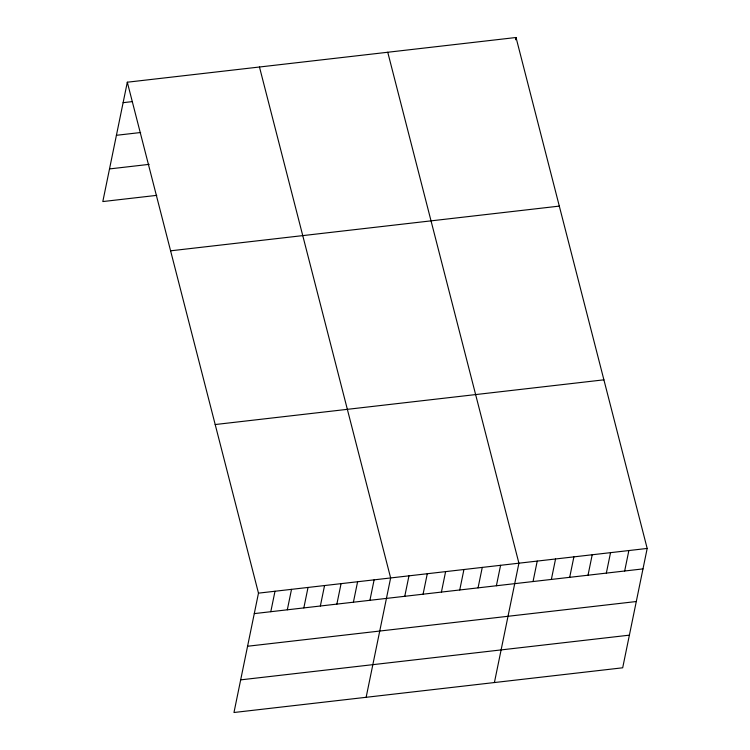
<?xml version="1.0" encoding="UTF-8"?>
<svg xmlns="http://www.w3.org/2000/svg" width="750" height="750" viewBox="0 0 750 750"><rect width="100%" height="100%" fill="white"/><g stroke="black" fill="none" stroke-linecap="round" stroke-linejoin="round"><path stroke-width="1.12" d="M127.313 82.209L258.478 593.147L233.972 712.5L622.688 667.791L647.184 548.438L516.028 37.5L127.313 82.209L102.816 201.562L156.778 195.356M270.797 611.709L274.997 591.253M287.316 609.806L291.516 589.35M303.834 607.903L308.034 587.447M320.353 606.009L324.553 585.553M336.872 604.106L341.072 583.65M353.4 602.203L357.6 581.747M369.919 600.309L374.119 579.844M366.141 697.294L390.637 577.95L259.472 67.013M515.559 39.769L516.028 37.5M404.766 596.297L408.966 575.841M423.084 594.188L427.284 573.731M441.412 592.087L445.613 571.622M459.741 589.978L463.941 569.513M478.059 587.869L482.259 567.413M496.388 585.759L500.588 565.303M494.409 682.547L518.916 563.194L387.75 52.256M533.034 581.541L537.234 561.084M551.362 579.441L555.562 558.975M569.691 577.331L573.891 556.875M588.019 575.222L592.209 554.766M606.337 573.113L610.538 552.656M624.666 571.003L628.866 550.547M123.112 102.666L131.925 101.653M116.409 135.3L140.644 132.516M109.509 168.928L149.156 164.362M170.597 250.819L559.312 206.109M215.194 424.537L603.909 379.828M258.478 593.147L647.184 548.438M254.278 613.612L642.994 568.894M247.575 646.247L636.291 601.528M240.675 679.866L629.391 635.156"/></g></svg>
